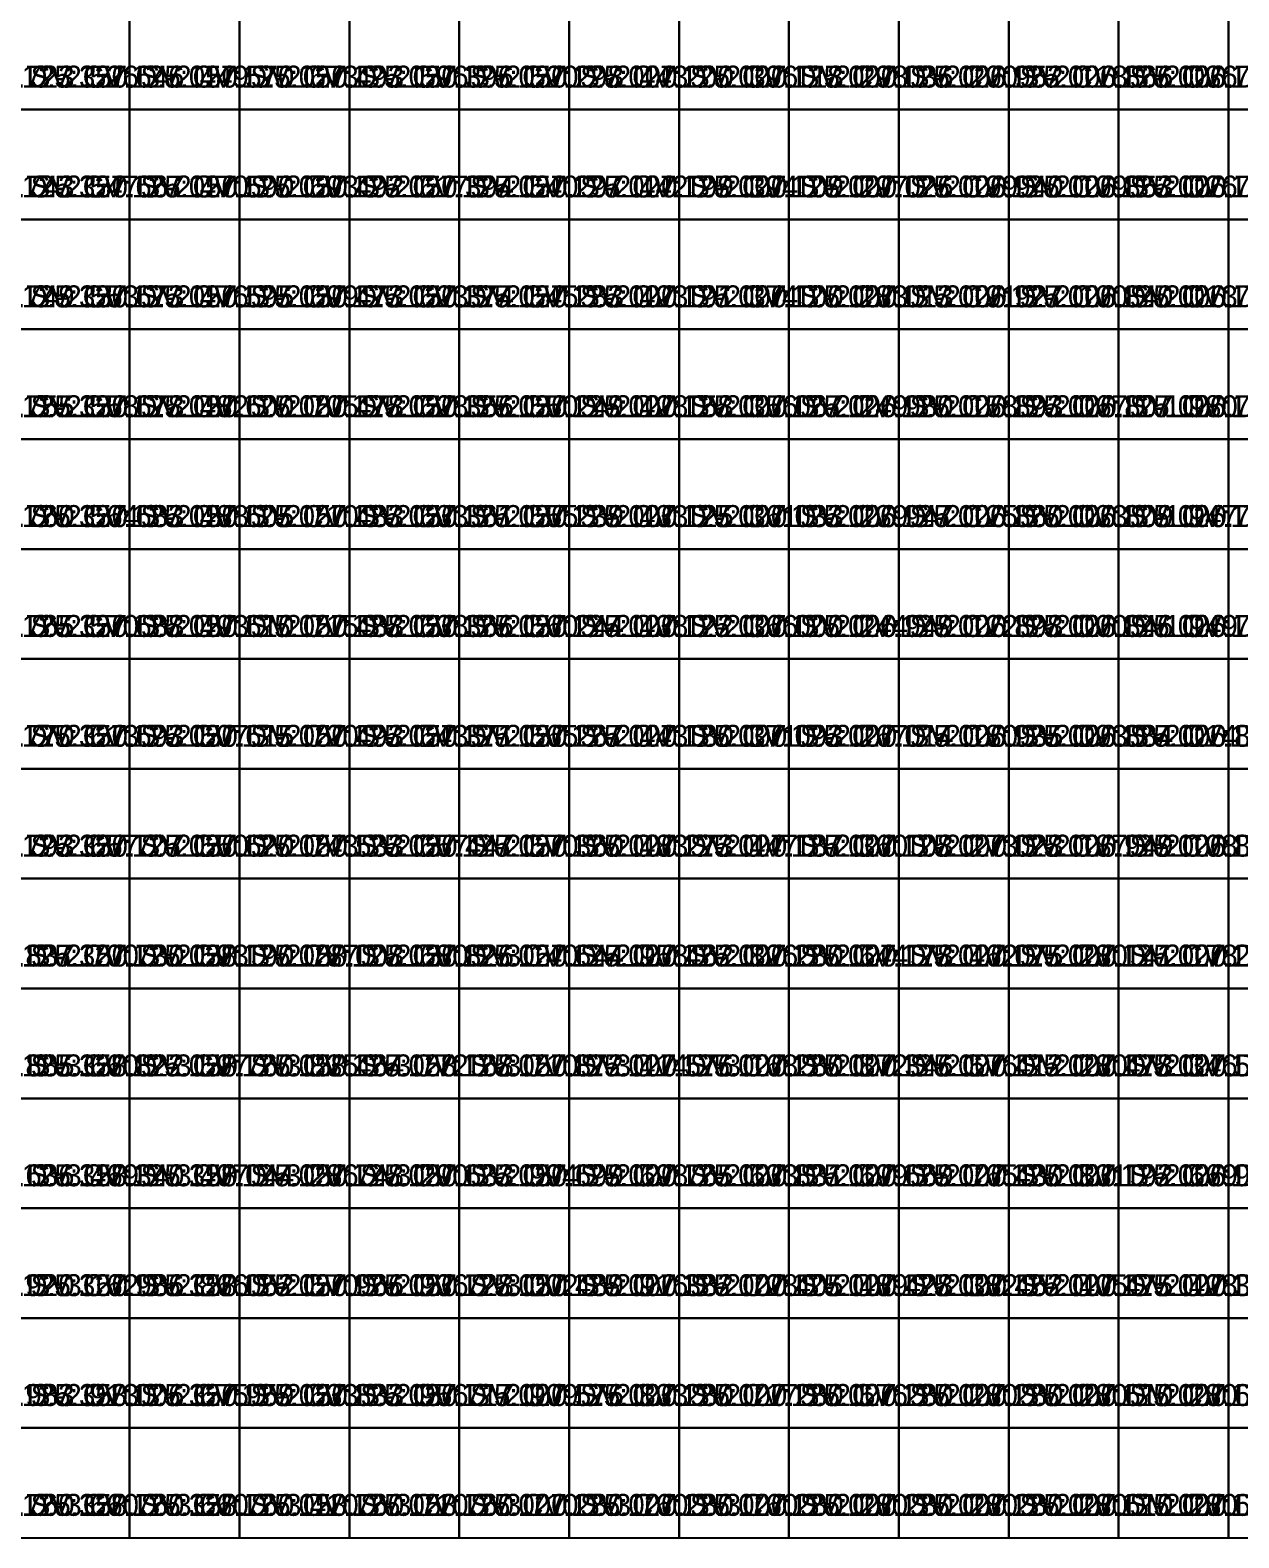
# Model space of a CAD drawing. Header units: metres. Extents: x 287857 to 287981, y 62957 to 63018.
# Drawn here: x 287936.02 to 287947.02, y 62956.83 to 62970.55 of the extents above; entities that cross this region are included whole.
import ezdxf

# ---------------------------------------------------------------- set-up
doc = ezdxf.new("R2010")
doc.units = ezdxf.units.M
doc.layers.add('CORR-CUT', color=7, linetype='Continuous', true_color=0x3b82f6)
doc.layers.add('CORR-DIFF-TXT', color=7, linetype='Continuous', true_color=0xffffff)

msp = doc.modelspace()

# ---------------------------------------------------------------- linework, layer by layer
at = {"layer": 'CORR-CUT'}
for points in [[(287935.925, 62969.831, 127.646), (287936.925, 62969.831, 127.646), (287936.925, 62970.831, 127.646), (287935.925, 62970.831, 127.646), (287935.925, 62969.831, 127.646)], [(287936.925, 62969.831, 127.57), (287937.925, 62969.831, 127.57), (287937.925, 62970.831, 127.57), (287936.925, 62970.831, 127.57), (287936.925, 62969.831, 127.57)], [(287937.925, 62969.831, 127.493), (287938.925, 62969.831, 127.493), (287938.925, 62970.831, 127.493), (287937.925, 62970.831, 127.493), (287937.925, 62969.831, 127.493)], [(287938.925, 62969.831, 127.396), (287939.925, 62969.831, 127.396), (287939.925, 62970.831, 127.396), (287938.925, 62970.831, 127.396), (287938.925, 62969.831, 127.396)], [(287939.925, 62969.831, 127.298), (287940.925, 62969.831, 127.298), (287940.925, 62970.831, 127.298), (287939.925, 62970.831, 127.298), (287939.925, 62969.831, 127.298)], [(287940.925, 62969.831, 127.2), (287941.925, 62969.831, 127.2), (287941.925, 62970.831, 127.2), (287940.925, 62970.831, 127.2), (287940.925, 62969.831, 127.2)], [(287941.925, 62969.831, 127.118), (287942.925, 62969.831, 127.118), (287942.925, 62970.831, 127.118), (287941.925, 62970.831, 127.118), (287941.925, 62969.831, 127.118)], [(287942.925, 62969.831, 127.036), (287943.925, 62969.831, 127.036), (287943.925, 62970.831, 127.036), (287942.925, 62970.831, 127.036), (287942.925, 62969.831, 127.036)], [(287943.925, 62969.831, 126.952), (287944.925, 62969.831, 126.952), (287944.925, 62970.831, 126.952), (287943.925, 62970.831, 126.952), (287943.925, 62969.831, 126.952)], [(287944.925, 62969.831, 126.866), (287945.925, 62969.831, 126.866), (287945.925, 62970.831, 126.866), (287944.925, 62970.831, 126.866), (287944.925, 62969.831, 126.866)], [(287945.925, 62969.831, 126.779), (287946.925, 62969.831, 126.779), (287946.925, 62970.831, 126.779), (287945.925, 62970.831, 126.779), (287945.925, 62969.831, 126.779)], [(287946.925, 62969.831, 126.692), (287947.925, 62969.831, 126.692), (287947.925, 62970.831, 126.692), (287946.925, 62970.831, 126.692), (287946.925, 62969.831, 126.692)], [(287935.925, 62968.831, 127.667), (287936.925, 62968.831, 127.667), (287936.925, 62969.831, 127.667), (287935.925, 62969.831, 127.667), (287935.925, 62968.831, 127.667)], [(287936.925, 62968.831, 127.59), (287937.925, 62968.831, 127.59), (287937.925, 62969.831, 127.59), (287936.925, 62969.831, 127.59), (287936.925, 62968.831, 127.59)], [(287937.925, 62968.831, 127.492), (287938.925, 62968.831, 127.492), (287938.925, 62969.831, 127.492), (287937.925, 62969.831, 127.492), (287937.925, 62968.831, 127.492)], [(287938.925, 62968.831, 127.394), (287939.925, 62968.831, 127.394), (287939.925, 62969.831, 127.394), (287938.925, 62969.831, 127.394), (287938.925, 62968.831, 127.394)], [(287939.925, 62968.831, 127.297), (287940.925, 62968.831, 127.297), (287940.925, 62969.831, 127.297), (287939.925, 62969.831, 127.297), (287939.925, 62968.831, 127.297)], [(287940.925, 62968.831, 127.199), (287941.925, 62968.831, 127.199), (287941.925, 62969.831, 127.199), (287940.925, 62969.831, 127.199), (287940.925, 62968.831, 127.199)], [(287941.925, 62968.831, 127.109), (287942.925, 62968.831, 127.109), (287942.925, 62969.831, 127.109), (287941.925, 62969.831, 127.109), (287941.925, 62968.831, 127.109)], [(287942.925, 62968.831, 127.026), (287943.925, 62968.831, 127.026), (287943.925, 62969.831, 127.026), (287942.925, 62969.831, 127.026), (287942.925, 62968.831, 127.026)], [(287943.925, 62968.831, 126.94), (287944.925, 62968.831, 126.94), (287944.925, 62969.831, 126.94), (287943.925, 62969.831, 126.94), (287943.925, 62968.831, 126.94)], [(287944.925, 62968.831, 126.853), (287945.925, 62968.831, 126.853), (287945.925, 62969.831, 126.853), (287944.925, 62969.831, 126.853), (287944.925, 62968.831, 126.853)], [(287945.925, 62968.831, 126.766), (287946.925, 62968.831, 126.766), (287946.925, 62969.831, 126.766), (287945.925, 62969.831, 126.766), (287945.925, 62968.831, 126.766)], [(287946.925, 62968.831, 126.68), (287947.925, 62968.831, 126.68), (287947.925, 62969.831, 126.68), (287946.925, 62969.831, 126.68), (287946.925, 62968.831, 126.68)], [(287935.925, 62967.831, 127.673), (287936.925, 62967.831, 127.673), (287936.925, 62968.831, 127.673), (287935.925, 62968.831, 127.673), (287935.925, 62967.831, 127.673)], [(287936.925, 62967.831, 127.595), (287937.925, 62967.831, 127.595), (287937.925, 62968.831, 127.595), (287936.925, 62968.831, 127.595), (287936.925, 62967.831, 127.595)], [(287937.925, 62967.831, 127.473), (287938.925, 62967.831, 127.473), (287938.925, 62968.831, 127.473), (287937.925, 62968.831, 127.473), (287937.925, 62967.831, 127.473)], [(287938.925, 62967.831, 127.374), (287939.925, 62967.831, 127.374), (287939.925, 62968.831, 127.374), (287938.925, 62968.831, 127.374), (287938.925, 62967.831, 127.374)], [(287939.925, 62967.831, 127.283), (287940.925, 62967.831, 127.283), (287940.925, 62968.831, 127.283), (287939.925, 62968.831, 127.283), (287939.925, 62967.831, 127.283)], [(287940.925, 62967.831, 127.191), (287941.925, 62967.831, 127.191), (287941.925, 62968.831, 127.191), (287940.925, 62968.831, 127.191), (287940.925, 62967.831, 127.191)], [(287941.925, 62967.831, 127.1), (287942.925, 62967.831, 127.1), (287942.925, 62968.831, 127.1), (287941.925, 62968.831, 127.1), (287941.925, 62967.831, 127.1)], [(287942.925, 62967.831, 127.013), (287943.925, 62967.831, 127.013), (287943.925, 62968.831, 127.013), (287942.925, 62968.831, 127.013), (287942.925, 62967.831, 127.013)], [(287943.925, 62967.831, 126.927), (287944.925, 62967.831, 126.927), (287944.925, 62968.831, 126.927), (287943.925, 62968.831, 126.927), (287943.925, 62967.831, 126.927)], [(287944.925, 62967.831, 126.84), (287945.925, 62967.831, 126.84), (287945.925, 62968.831, 126.84), (287944.925, 62968.831, 126.84), (287944.925, 62967.831, 126.84)], [(287945.925, 62967.831, 126.753), (287946.925, 62967.831, 126.753), (287946.925, 62968.831, 126.753), (287945.925, 62968.831, 126.753), (287945.925, 62967.831, 126.753)], [(287946.925, 62967.831, 126.667), (287947.925, 62967.831, 126.667), (287947.925, 62968.831, 126.667), (287946.925, 62968.831, 126.667), (287946.925, 62967.831, 126.667)], [(287935.925, 62966.831, 127.678), (287936.925, 62966.831, 127.678), (287936.925, 62967.831, 127.678), (287935.925, 62967.831, 127.678), (287935.925, 62966.831, 127.678)], [(287936.925, 62966.831, 127.6), (287937.925, 62966.831, 127.6), (287937.925, 62967.831, 127.6), (287936.925, 62967.831, 127.6), (287936.925, 62966.831, 127.6)], [(287937.925, 62966.831, 127.478), (287938.925, 62966.831, 127.478), (287938.925, 62967.831, 127.478), (287937.925, 62967.831, 127.478), (287937.925, 62966.831, 127.478)], [(287938.925, 62966.831, 127.356), (287939.925, 62966.831, 127.356), (287939.925, 62967.831, 127.356), (287938.925, 62967.831, 127.356), (287938.925, 62966.831, 127.356)], [(287939.925, 62966.831, 127.249), (287940.925, 62966.831, 127.249), (287940.925, 62967.831, 127.249), (287939.925, 62967.831, 127.249), (287939.925, 62966.831, 127.249)], [(287940.925, 62966.831, 127.158), (287941.925, 62966.831, 127.158), (287941.925, 62967.831, 127.158), (287940.925, 62967.831, 127.158), (287940.925, 62966.831, 127.158)], [(287941.925, 62966.831, 127.067), (287942.925, 62966.831, 127.067), (287942.925, 62967.831, 127.067), (287941.925, 62967.831, 127.067), (287941.925, 62966.831, 127.067)], [(287942.925, 62966.831, 126.98), (287943.925, 62966.831, 126.98), (287943.925, 62967.831, 126.98), (287942.925, 62967.831, 126.98), (287942.925, 62966.831, 126.98)], [(287943.925, 62966.831, 126.893), (287944.925, 62966.831, 126.893), (287944.925, 62967.831, 126.893), (287943.925, 62967.831, 126.893), (287943.925, 62966.831, 126.893)], [(287944.925, 62966.831, 126.807), (287945.925, 62966.831, 126.807), (287945.925, 62967.831, 126.807), (287944.925, 62967.831, 126.807), (287944.925, 62966.831, 126.807)], [(287945.925, 62966.831, 126.72), (287946.925, 62966.831, 126.72), (287946.925, 62967.831, 126.72), (287945.925, 62967.831, 126.72), (287945.925, 62966.831, 126.72)], [(287946.925, 62966.831, 126.669), (287947.925, 62966.831, 126.669), (287947.925, 62967.831, 126.669), (287946.925, 62967.831, 126.669), (287946.925, 62966.831, 126.669)], [(287935.925, 62965.831, 127.683), (287936.925, 62965.831, 127.683), (287936.925, 62966.831, 127.683), (287935.925, 62966.831, 127.683), (287935.925, 62965.831, 127.683)], [(287936.925, 62965.831, 127.605), (287937.925, 62965.831, 127.605), (287937.925, 62966.831, 127.605), (287936.925, 62966.831, 127.605), (287936.925, 62965.831, 127.605)], [(287937.925, 62965.831, 127.483), (287938.925, 62965.831, 127.483), (287938.925, 62966.831, 127.483), (287937.925, 62966.831, 127.483), (287937.925, 62965.831, 127.483)], [(287938.925, 62965.831, 127.361), (287939.925, 62965.831, 127.361), (287939.925, 62966.831, 127.361), (287938.925, 62966.831, 127.361), (287938.925, 62965.831, 127.361)], [(287939.925, 62965.831, 127.239), (287940.925, 62965.831, 127.239), (287940.925, 62966.831, 127.239), (287939.925, 62966.831, 127.239), (287939.925, 62965.831, 127.239)], [(287940.925, 62965.831, 127.125), (287941.925, 62965.831, 127.125), (287941.925, 62966.831, 127.125), (287940.925, 62966.831, 127.125), (287940.925, 62965.831, 127.125)], [(287941.925, 62965.831, 127.033), (287942.925, 62965.831, 127.033), (287942.925, 62966.831, 127.033), (287941.925, 62966.831, 127.033), (287941.925, 62965.831, 127.033)], [(287942.925, 62965.831, 126.947), (287943.925, 62965.831, 126.947), (287943.925, 62966.831, 126.947), (287942.925, 62966.831, 126.947), (287942.925, 62965.831, 126.947)], [(287943.925, 62965.831, 126.86), (287944.925, 62965.831, 126.86), (287944.925, 62966.831, 126.86), (287943.925, 62966.831, 126.86), (287943.925, 62965.831, 126.86)], [(287944.925, 62965.831, 126.809), (287945.925, 62965.831, 126.809), (287945.925, 62966.831, 126.809), (287944.925, 62966.831, 126.809), (287944.925, 62965.831, 126.809)], [(287945.925, 62965.831, 126.757), (287946.925, 62965.831, 126.757), (287946.925, 62966.831, 126.757), (287945.925, 62966.831, 126.757), (287945.925, 62965.831, 126.757)], [(287946.925, 62965.831, 126.706), (287947.925, 62965.831, 126.706), (287947.925, 62966.831, 126.706), (287946.925, 62966.831, 126.706), (287946.925, 62965.831, 126.706)], [(287935.925, 62964.831, 127.688), (287936.925, 62964.831, 127.688), (287936.925, 62965.831, 127.688), (287935.925, 62965.831, 127.688), (287935.925, 62964.831, 127.688)], [(287936.925, 62964.831, 127.61), (287937.925, 62964.831, 127.61), (287937.925, 62965.831, 127.61), (287936.925, 62965.831, 127.61), (287936.925, 62964.831, 127.61)], [(287937.925, 62964.831, 127.488), (287938.925, 62964.831, 127.488), (287938.925, 62965.831, 127.488), (287937.925, 62965.831, 127.488), (287937.925, 62964.831, 127.488)], [(287938.925, 62964.831, 127.366), (287939.925, 62964.831, 127.366), (287939.925, 62965.831, 127.366), (287938.925, 62965.831, 127.366), (287938.925, 62964.831, 127.366)], [(287939.925, 62964.831, 127.244), (287940.925, 62964.831, 127.244), (287940.925, 62965.831, 127.244), (287939.925, 62965.831, 127.244), (287939.925, 62964.831, 127.244)], [(287940.925, 62964.831, 127.122), (287941.925, 62964.831, 127.122), (287941.925, 62965.831, 127.122), (287940.925, 62965.831, 127.122), (287940.925, 62964.831, 127.122)], [(287941.925, 62964.831, 127), (287942.925, 62964.831, 127), (287942.925, 62965.831, 127), (287941.925, 62965.831, 127), (287941.925, 62964.831, 127)], [(287942.925, 62964.831, 126.949), (287943.925, 62964.831, 126.949), (287943.925, 62965.831, 126.949), (287942.925, 62965.831, 126.949), (287942.925, 62964.831, 126.949)], [(287943.925, 62964.831, 126.898), (287944.925, 62964.831, 126.898), (287944.925, 62965.831, 126.898), (287943.925, 62965.831, 126.898), (287943.925, 62964.831, 126.898)], [(287944.925, 62964.831, 126.846), (287945.925, 62964.831, 126.846), (287945.925, 62965.831, 126.846), (287944.925, 62965.831, 126.846), (287944.925, 62964.831, 126.846)], [(287945.925, 62964.831, 126.795), (287946.925, 62964.831, 126.795), (287946.925, 62965.831, 126.795), (287945.925, 62965.831, 126.795), (287945.925, 62964.831, 126.795)], [(287946.925, 62964.831, 126.732), (287947.925, 62964.831, 126.732), (287947.925, 62965.831, 126.732), (287946.925, 62965.831, 126.732), (287946.925, 62964.831, 126.732)], [(287935.925, 62963.831, 127.693), (287936.925, 62963.831, 127.693), (287936.925, 62964.831, 127.693), (287935.925, 62964.831, 127.693), (287935.925, 62963.831, 127.693)], [(287936.925, 62963.831, 127.615), (287937.925, 62963.831, 127.615), (287937.925, 62964.831, 127.615), (287936.925, 62964.831, 127.615), (287936.925, 62963.831, 127.615)], [(287937.925, 62963.831, 127.493), (287938.925, 62963.831, 127.493), (287938.925, 62964.831, 127.493), (287937.925, 62964.831, 127.493), (287937.925, 62963.831, 127.493)], [(287938.925, 62963.831, 127.371), (287939.925, 62963.831, 127.371), (287939.925, 62964.831, 127.371), (287938.925, 62964.831, 127.371), (287938.925, 62963.831, 127.371)], [(287939.925, 62963.831, 127.267), (287940.925, 62963.831, 127.267), (287940.925, 62964.831, 127.267), (287939.925, 62964.831, 127.267), (287939.925, 62963.831, 127.267)], [(287940.925, 62963.831, 127.18), (287941.925, 62963.831, 127.18), (287941.925, 62964.831, 127.18), (287940.925, 62964.831, 127.18), (287940.925, 62963.831, 127.18)], [(287941.925, 62963.831, 127.093), (287942.925, 62963.831, 127.093), (287942.925, 62964.831, 127.093), (287941.925, 62964.831, 127.093), (287941.925, 62963.831, 127.093)], [(287942.925, 62963.831, 127.014), (287943.925, 62963.831, 127.014), (287943.925, 62964.831, 127.014), (287942.925, 62964.831, 127.014), (287942.925, 62963.831, 127.014)], [(287943.925, 62963.831, 126.935), (287944.925, 62963.831, 126.935), (287944.925, 62964.831, 126.935), (287943.925, 62964.831, 126.935), (287943.925, 62963.831, 126.935)], [(287944.925, 62963.831, 126.884), (287945.925, 62963.831, 126.884), (287945.925, 62964.831, 126.884), (287944.925, 62964.831, 126.884), (287944.925, 62963.831, 126.884)], [(287945.925, 62963.831, 126.833), (287946.925, 62963.831, 126.833), (287946.925, 62964.831, 126.833), (287945.925, 62964.831, 126.833), (287945.925, 62963.831, 126.833)], [(287946.925, 62963.831, 126.746), (287947.925, 62963.831, 126.746), (287947.925, 62964.831, 126.746), (287946.925, 62964.831, 126.746), (287946.925, 62963.831, 126.746)], [(287935.925, 62962.831, 127.707), (287936.925, 62962.831, 127.707), (287936.925, 62963.831, 127.707), (287935.925, 62963.831, 127.707), (287935.925, 62962.831, 127.707)], [(287936.925, 62962.831, 127.62), (287937.925, 62962.831, 127.62), (287937.925, 62963.831, 127.62), (287936.925, 62963.831, 127.62), (287936.925, 62962.831, 127.62)], [(287937.925, 62962.831, 127.533), (287938.925, 62962.831, 127.533), (287938.925, 62963.831, 127.533), (287937.925, 62963.831, 127.533), (287937.925, 62962.831, 127.533)], [(287938.925, 62962.831, 127.447), (287939.925, 62962.831, 127.447), (287939.925, 62963.831, 127.447), (287938.925, 62963.831, 127.447), (287938.925, 62962.831, 127.447)], [(287939.925, 62962.831, 127.36), (287940.925, 62962.831, 127.36), (287940.925, 62963.831, 127.36), (287939.925, 62963.831, 127.36), (287939.925, 62962.831, 127.36)], [(287940.925, 62962.831, 127.273), (287941.925, 62962.831, 127.273), (287941.925, 62963.831, 127.273), (287940.925, 62963.831, 127.273), (287940.925, 62962.831, 127.273)], [(287941.925, 62962.831, 127.187), (287942.925, 62962.831, 127.187), (287942.925, 62963.831, 127.187), (287941.925, 62963.831, 127.187), (287941.925, 62962.831, 127.187)], [(287942.925, 62962.831, 127.108), (287943.925, 62962.831, 127.108), (287943.925, 62963.831, 127.108), (287942.925, 62963.831, 127.108), (287942.925, 62962.831, 127.108)], [(287943.925, 62962.831, 127.028), (287944.925, 62962.831, 127.028), (287944.925, 62963.831, 127.028), (287943.925, 62963.831, 127.028), (287943.925, 62962.831, 127.028)], [(287944.925, 62962.831, 126.949), (287945.925, 62962.831, 126.949), (287945.925, 62963.831, 126.949), (287944.925, 62963.831, 126.949), (287944.925, 62962.831, 126.949)], [(287945.925, 62962.831, 126.87), (287946.925, 62962.831, 126.87), (287946.925, 62963.831, 126.87), (287945.925, 62963.831, 126.87), (287945.925, 62962.831, 126.87)], [(287946.925, 62962.831, 126.969), (287947.925, 62962.831, 126.969), (287947.925, 62963.831, 126.969), (287946.925, 62963.831, 126.969), (287946.925, 62962.831, 126.969)], [(287935.925, 62961.831, 127.73), (287936.925, 62961.831, 127.73), (287936.925, 62962.831, 127.73), (287935.925, 62962.831, 127.73), (287935.925, 62961.831, 127.73)], [(287936.925, 62961.831, 128.19), (287937.925, 62961.831, 128.19), (287937.925, 62962.831, 128.19), (287936.925, 62962.831, 128.19), (287936.925, 62961.831, 128.19)], [(287937.925, 62961.831, 128.008), (287938.925, 62961.831, 128.008), (287938.925, 62962.831, 128.008), (287937.925, 62962.831, 128.008), (287937.925, 62961.831, 128.008)], [(287938.925, 62961.831, 127.826), (287939.925, 62961.831, 127.826), (287939.925, 62962.831, 127.826), (287938.925, 62962.831, 127.826), (287938.925, 62961.831, 127.826)], [(287939.925, 62961.831, 127.644), (287940.925, 62961.831, 127.644), (287940.925, 62962.831, 127.644), (287939.925, 62962.831, 127.644), (287939.925, 62961.831, 127.644)], [(287940.925, 62961.831, 127.462), (287941.925, 62961.831, 127.462), (287941.925, 62962.831, 127.462), (287940.925, 62962.831, 127.462), (287940.925, 62961.831, 127.462)], [(287941.925, 62961.831, 127.28), (287942.925, 62961.831, 127.28), (287942.925, 62962.831, 127.28), (287941.925, 62962.831, 127.28), (287941.925, 62961.831, 127.28)], [(287942.925, 62961.831, 127.178), (287943.925, 62961.831, 127.178), (287943.925, 62962.831, 127.178), (287942.925, 62962.831, 127.178), (287942.925, 62961.831, 127.178)], [(287943.925, 62961.831, 127.075), (287944.925, 62961.831, 127.075), (287944.925, 62962.831, 127.075), (287943.925, 62962.831, 127.075), (287943.925, 62961.831, 127.075)], [(287944.925, 62961.831, 127.141), (287945.925, 62961.831, 127.141), (287945.925, 62962.831, 127.141), (287944.925, 62962.831, 127.141), (287944.925, 62961.831, 127.141)], [(287945.925, 62961.831, 127.207), (287946.925, 62961.831, 127.207), (287946.925, 62962.831, 127.207), (287945.925, 62962.831, 127.207), (287945.925, 62961.831, 127.207)], [(287946.925, 62961.831, 127.61), (287947.925, 62961.831, 127.61), (287947.925, 62962.831, 127.61), (287946.925, 62962.831, 127.61), (287946.925, 62961.831, 127.61)], [(287935.925, 62960.831, 128.822), (287936.925, 62960.831, 128.822), (287936.925, 62961.831, 128.822), (287935.925, 62961.831, 128.822), (287935.925, 62960.831, 128.822)], [(287936.925, 62960.831, 128.76), (287937.925, 62960.831, 128.76), (287937.925, 62961.831, 128.76), (287936.925, 62961.831, 128.76), (287936.925, 62960.831, 128.76)], [(287937.925, 62960.831, 128.464), (287938.925, 62960.831, 128.464), (287938.925, 62961.831, 128.464), (287937.925, 62961.831, 128.464), (287937.925, 62960.831, 128.464)], [(287938.925, 62960.831, 128.168), (287939.925, 62960.831, 128.168), (287939.925, 62961.831, 128.168), (287938.925, 62961.831, 128.168), (287938.925, 62960.831, 128.168)], [(287939.925, 62960.831, 127.872), (287940.925, 62960.831, 127.872), (287940.925, 62961.831, 127.872), (287939.925, 62961.831, 127.872), (287939.925, 62960.831, 127.872)], [(287940.925, 62960.831, 127.576), (287941.925, 62960.831, 127.576), (287941.925, 62961.831, 127.576), (287940.925, 62961.831, 127.576), (287940.925, 62960.831, 127.576)], [(287941.925, 62960.831, 127.28), (287942.925, 62960.831, 127.28), (287942.925, 62961.831, 127.28), (287941.925, 62961.831, 127.28), (287941.925, 62960.831, 127.28)], [(287942.925, 62960.831, 127.346), (287943.925, 62960.831, 127.346), (287943.925, 62961.831, 127.346), (287942.925, 62961.831, 127.346), (287942.925, 62960.831, 127.346)], [(287943.925, 62960.831, 127.412), (287944.925, 62960.831, 127.412), (287944.925, 62961.831, 127.412), (287943.925, 62961.831, 127.412), (287943.925, 62960.831, 127.412)], [(287944.925, 62960.831, 127.478), (287945.925, 62960.831, 127.478), (287945.925, 62961.831, 127.478), (287944.925, 62961.831, 127.478), (287944.925, 62960.831, 127.478)], [(287945.925, 62960.831, 127.544), (287946.925, 62960.831, 127.544), (287946.925, 62961.831, 127.544), (287945.925, 62961.831, 127.544), (287945.925, 62960.831, 127.544)], [(287946.925, 62960.831, 127.61), (287947.925, 62960.831, 127.61), (287947.925, 62961.831, 127.61), (287946.925, 62961.831, 127.61), (287946.925, 62960.831, 127.61)], [(287935.925, 62959.831, 128.34), (287936.925, 62959.831, 128.34), (287936.925, 62960.831, 128.34), (287935.925, 62960.831, 128.34), (287935.925, 62959.831, 128.34)], [(287936.925, 62959.831, 128.044), (287937.925, 62959.831, 128.044), (287937.925, 62960.831, 128.044), (287936.925, 62960.831, 128.044), (287936.925, 62959.831, 128.044)], [(287937.925, 62959.831, 127.748), (287938.925, 62959.831, 127.748), (287938.925, 62960.831, 127.748), (287937.925, 62960.831, 127.748), (287937.925, 62959.831, 127.748)], [(287938.925, 62959.831, 127.633), (287939.925, 62959.831, 127.633), (287939.925, 62960.831, 127.633), (287938.925, 62960.831, 127.633), (287938.925, 62959.831, 127.633)], [(287939.925, 62959.831, 127.699), (287940.925, 62959.831, 127.699), (287940.925, 62960.831, 127.699), (287939.925, 62960.831, 127.699), (287939.925, 62959.831, 127.699)], [(287940.925, 62959.831, 127.765), (287941.925, 62959.831, 127.765), (287941.925, 62960.831, 127.765), (287940.925, 62960.831, 127.765), (287940.925, 62959.831, 127.765)], [(287941.925, 62959.831, 127.831), (287942.925, 62959.831, 127.831), (287942.925, 62960.831, 127.831), (287941.925, 62960.831, 127.831), (287941.925, 62959.831, 127.831)], [(287942.925, 62959.831, 127.669), (287943.925, 62959.831, 127.669), (287943.925, 62960.831, 127.669), (287942.925, 62960.831, 127.669), (287942.925, 62959.831, 127.669)], [(287943.925, 62959.831, 127.43), (287944.925, 62959.831, 127.43), (287944.925, 62960.831, 127.43), (287943.925, 62960.831, 127.43), (287943.925, 62959.831, 127.43)], [(287944.925, 62959.831, 127.192), (287945.925, 62959.831, 127.192), (287945.925, 62960.831, 127.192), (287944.925, 62960.831, 127.192), (287944.925, 62959.831, 127.192)], [(287945.925, 62959.831, 126.954), (287946.925, 62959.831, 126.954), (287946.925, 62960.831, 126.954), (287945.925, 62960.831, 126.954), (287945.925, 62959.831, 126.954)], [(287946.925, 62959.831, 126.781), (287947.925, 62959.831, 126.781), (287947.925, 62960.831, 126.781), (287946.925, 62960.831, 126.781), (287946.925, 62959.831, 126.781)], [(287935.925, 62958.831, 127.986), (287936.925, 62958.831, 127.986), (287936.925, 62959.831, 127.986), (287935.925, 62959.831, 127.986), (287935.925, 62958.831, 127.986)], [(287936.925, 62958.831, 128.052), (287937.925, 62958.831, 128.052), (287937.925, 62959.831, 128.052), (287936.925, 62959.831, 128.052), (287936.925, 62958.831, 128.052)], [(287937.925, 62958.831, 127.966), (287938.925, 62958.831, 127.966), (287938.925, 62959.831, 127.966), (287937.925, 62959.831, 127.966), (287937.925, 62958.831, 127.966)], [(287938.925, 62958.831, 127.728), (287939.925, 62958.831, 127.728), (287939.925, 62959.831, 127.728), (287938.925, 62959.831, 127.728), (287938.925, 62958.831, 127.728)], [(287939.925, 62958.831, 127.489), (287940.925, 62958.831, 127.489), (287940.925, 62959.831, 127.489), (287939.925, 62959.831, 127.489), (287939.925, 62958.831, 127.489)], [(287940.925, 62958.831, 127.382), (287941.925, 62958.831, 127.382), (287941.925, 62959.831, 127.382), (287940.925, 62959.831, 127.382), (287940.925, 62958.831, 127.382)], [(287941.925, 62958.831, 127.405), (287942.925, 62958.831, 127.405), (287942.925, 62959.831, 127.405), (287941.925, 62959.831, 127.405), (287941.925, 62958.831, 127.405)], [(287942.925, 62958.831, 127.428), (287943.925, 62958.831, 127.428), (287943.925, 62959.831, 127.428), (287942.925, 62959.831, 127.428), (287942.925, 62958.831, 127.428)], [(287943.925, 62958.831, 127.452), (287944.925, 62958.831, 127.452), (287944.925, 62959.831, 127.452), (287943.925, 62959.831, 127.452), (287943.925, 62958.831, 127.452)], [(287944.925, 62958.831, 127.475), (287945.925, 62958.831, 127.475), (287945.925, 62959.831, 127.475), (287944.925, 62959.831, 127.475), (287944.925, 62958.831, 127.475)], [(287945.925, 62958.831, 127.358), (287946.925, 62958.831, 127.358), (287946.925, 62959.831, 127.358), (287945.925, 62959.831, 127.358), (287945.925, 62958.831, 127.358)], [(287946.925, 62958.831, 127.24), (287947.925, 62958.831, 127.24), (287947.925, 62959.831, 127.24), (287946.925, 62959.831, 127.24), (287946.925, 62958.831, 127.24)], [(287935.925, 62957.831, 128.006), (287936.925, 62957.831, 128.006), (287936.925, 62958.831, 128.006), (287935.925, 62958.831, 128.006), (287935.925, 62957.831, 128.006)], [(287936.925, 62957.831, 127.959), (287937.925, 62957.831, 127.959), (287937.925, 62958.831, 127.959), (287936.925, 62958.831, 127.959), (287936.925, 62957.831, 127.959)], [(287937.925, 62957.831, 127.833), (287938.925, 62957.831, 127.833), (287938.925, 62958.831, 127.833), (287937.925, 62958.831, 127.833), (287937.925, 62957.831, 127.833)], [(287938.925, 62957.831, 127.717), (287939.925, 62957.831, 127.717), (287939.925, 62958.831, 127.717), (287938.925, 62958.831, 127.717), (287938.925, 62957.831, 127.717)], [(287939.925, 62957.831, 127.576), (287940.925, 62957.831, 127.576), (287940.925, 62958.831, 127.576), (287939.925, 62958.831, 127.576), (287939.925, 62957.831, 127.576)], [(287940.925, 62957.831, 127.28), (287941.925, 62957.831, 127.28), (287941.925, 62958.831, 127.28), (287940.925, 62958.831, 127.28), (287940.925, 62957.831, 127.28)], [(287941.925, 62957.831, 127.28), (287942.925, 62957.831, 127.28), (287942.925, 62958.831, 127.28), (287941.925, 62958.831, 127.28), (287941.925, 62957.831, 127.28)], [(287942.925, 62957.831, 127.28), (287943.925, 62957.831, 127.28), (287943.925, 62958.831, 127.28), (287942.925, 62958.831, 127.28), (287942.925, 62957.831, 127.28)], [(287943.925, 62957.831, 127.28), (287944.925, 62957.831, 127.28), (287944.925, 62958.831, 127.28), (287943.925, 62958.831, 127.28), (287943.925, 62957.831, 127.28)], [(287944.925, 62957.831, 127.61), (287945.925, 62957.831, 127.61), (287945.925, 62958.831, 127.61), (287944.925, 62958.831, 127.61), (287944.925, 62957.831, 127.61)], [(287945.925, 62957.831, 127.61), (287946.925, 62957.831, 127.61), (287946.925, 62958.831, 127.61), (287945.925, 62958.831, 127.61), (287945.925, 62957.831, 127.61)], [(287946.925, 62957.831, 127.61), (287947.925, 62957.831, 127.61), (287947.925, 62958.831, 127.61), (287946.925, 62958.831, 127.61), (287946.925, 62957.831, 127.61)], [(287935.925, 62956.831, 128.76), (287936.925, 62956.831, 128.76), (287936.925, 62957.831, 128.76), (287935.925, 62957.831, 128.76), (287935.925, 62956.831, 128.76)], [(287936.925, 62956.831, 128.76), (287937.925, 62956.831, 128.76), (287937.925, 62957.831, 128.76), (287936.925, 62957.831, 128.76), (287936.925, 62956.831, 128.76)], [(287937.925, 62956.831, 128.76), (287938.925, 62956.831, 128.76), (287938.925, 62957.831, 128.76), (287937.925, 62957.831, 128.76), (287937.925, 62956.831, 128.76)], [(287938.925, 62956.831, 128.76), (287939.925, 62956.831, 128.76), (287939.925, 62957.831, 128.76), (287938.925, 62957.831, 128.76), (287938.925, 62956.831, 128.76)], [(287939.925, 62956.831, 127.28), (287940.925, 62956.831, 127.28), (287940.925, 62957.831, 127.28), (287939.925, 62957.831, 127.28), (287939.925, 62956.831, 127.28)], [(287940.925, 62956.831, 127.28), (287941.925, 62956.831, 127.28), (287941.925, 62957.831, 127.28), (287940.925, 62957.831, 127.28), (287940.925, 62956.831, 127.28)], [(287941.925, 62956.831, 127.28), (287942.925, 62956.831, 127.28), (287942.925, 62957.831, 127.28), (287941.925, 62957.831, 127.28), (287941.925, 62956.831, 127.28)], [(287942.925, 62956.831, 127.28), (287943.925, 62956.831, 127.28), (287943.925, 62957.831, 127.28), (287942.925, 62957.831, 127.28), (287942.925, 62956.831, 127.28)], [(287943.925, 62956.831, 127.28), (287944.925, 62956.831, 127.28), (287944.925, 62957.831, 127.28), (287943.925, 62957.831, 127.28), (287943.925, 62956.831, 127.28)], [(287944.925, 62956.831, 127.61), (287945.925, 62956.831, 127.61), (287945.925, 62957.831, 127.61), (287944.925, 62957.831, 127.61), (287944.925, 62956.831, 127.61)], [(287945.925, 62956.831, 127.61), (287946.925, 62956.831, 127.61), (287946.925, 62957.831, 127.61), (287945.925, 62957.831, 127.61), (287945.925, 62956.831, 127.61)], [(287946.925, 62956.831, 127.61), (287947.925, 62956.831, 127.61), (287947.925, 62957.831, 127.61), (287946.925, 62957.831, 127.61), (287946.925, 62956.831, 127.61)]]:
    msp.add_polyline3d(points, dxfattribs=at)

# ---------------------------------------------------------------- texts
at = {"layer": 'CORR-DIFF-TXT'}
for s, p in [('SV:127.876 CV:125.350 D:-2.526', (287933.025, 62970.031, 127.876)), ('SV:127.799 CV:125.350 D:-2.449', (287934.025, 62970.031, 127.799)), ('SV:127.723 CV:125.050 D:-2.673', (287935.025, 62970.031, 127.723)), ('SV:127.646 CV:125.050 D:-2.596', (287936.025, 62970.031, 127.646)), ('SV:127.570 CV:125.050 D:-2.520', (287937.025, 62970.031, 127.57)), ('SV:127.493 CV:125.050 D:-2.443', (287938.025, 62970.031, 127.493)), ('SV:127.396 CV:125.000 D:-2.396', (287939.025, 62970.031, 127.396)), ('SV:127.298 CV:125.000 D:-2.298', (287940.025, 62970.031, 127.298)), ('SV:127.200 CV:125.000 D:-2.200', (287941.025, 62970.031, 127.2)), ('SV:127.118 CV:125.000 D:-2.118', (287942.025, 62970.031, 127.118)), ('SV:127.036 CV:125.000 D:-2.036', (287943.025, 62970.031, 127.036)), ('SV:126.952 CV:125.000 D:-1.952', (287944.025, 62970.031, 126.952)), ('SV:126.866 CV:124.550 D:-2.316', (287945.025, 62970.031, 126.866)), ('SV:126.779 CV:124.550 D:-2.229', (287946.025, 62970.031, 126.779)), ('SV:127.897 CV:125.350 D:-2.547', (287933.025, 62969.031, 127.897)), ('SV:127.820 CV:125.350 D:-2.470', (287934.025, 62969.031, 127.82)), ('SV:127.743 CV:125.050 D:-2.693', (287935.025, 62969.031, 127.743)), ('SV:127.667 CV:125.050 D:-2.617', (287936.025, 62969.031, 127.667)), ('SV:127.590 CV:125.050 D:-2.540', (287937.025, 62969.031, 127.59)), ('SV:127.492 CV:125.050 D:-2.442', (287938.025, 62969.031, 127.492)), ('SV:127.394 CV:125.000 D:-2.394', (287939.025, 62969.031, 127.394)), ('SV:127.297 CV:125.000 D:-2.297', (287940.025, 62969.031, 127.297)), ('SV:127.199 CV:125.000 D:-2.199', (287941.025, 62969.031, 127.199)), ('SV:127.109 CV:125.000 D:-2.109', (287942.025, 62969.031, 127.109)), ('SV:127.026 CV:125.000 D:-2.026', (287943.025, 62969.031, 127.026)), ('SV:126.940 CV:125.000 D:-1.940', (287944.025, 62969.031, 126.94)), ('SV:126.853 CV:124.550 D:-2.303', (287945.025, 62969.031, 126.853)), ('SV:126.766 CV:124.550 D:-2.216', (287946.025, 62969.031, 126.766)), ('SV:127.903 CV:125.350 D:-2.553', (287933.025, 62968.031, 127.903)), ('SV:127.826 CV:125.350 D:-2.476', (287934.025, 62968.031, 127.826)), ('SV:127.749 CV:125.050 D:-2.699', (287935.025, 62968.031, 127.749)), ('SV:127.673 CV:125.050 D:-2.623', (287936.025, 62968.031, 127.673)), ('SV:127.595 CV:125.050 D:-2.545', (287937.025, 62968.031, 127.595)), ('SV:127.473 CV:125.050 D:-2.423', (287938.025, 62968.031, 127.473)), ('SV:127.374 CV:125.000 D:-2.374', (287939.025, 62968.031, 127.374)), ('SV:127.283 CV:125.000 D:-2.283', (287940.025, 62968.031, 127.283)), ('SV:127.191 CV:125.000 D:-2.191', (287941.025, 62968.031, 127.191)), ('SV:127.100 CV:125.000 D:-2.100', (287942.025, 62968.031, 127.1)), ('SV:127.013 CV:125.000 D:-2.013', (287943.025, 62968.031, 127.013)), ('SV:126.927 CV:125.000 D:-1.927', (287944.025, 62968.031, 126.927)), ('SV:126.840 CV:124.550 D:-2.290', (287945.025, 62968.031, 126.84)), ('SV:126.753 CV:124.550 D:-2.203', (287946.025, 62968.031, 126.753)), ('SV:127.908 CV:125.350 D:-2.558', (287933.025, 62967.031, 127.908)), ('SV:127.832 CV:125.350 D:-2.482', (287934.025, 62967.031, 127.832)), ('SV:127.755 CV:125.050 D:-2.705', (287935.025, 62967.031, 127.755)), ('SV:127.678 CV:125.050 D:-2.628', (287936.025, 62967.031, 127.678)), ('SV:127.600 CV:125.050 D:-2.550', (287937.025, 62967.031, 127.6)), ('SV:127.478 CV:125.050 D:-2.428', (287938.025, 62967.031, 127.478)), ('SV:127.356 CV:125.000 D:-2.356', (287939.025, 62967.031, 127.356)), ('SV:127.249 CV:125.000 D:-2.249', (287940.025, 62967.031, 127.249)), ('SV:127.158 CV:125.000 D:-2.158', (287941.025, 62967.031, 127.158)), ('SV:127.067 CV:125.000 D:-2.067', (287942.025, 62967.031, 127.067)), ('SV:126.980 CV:125.000 D:-1.980', (287943.025, 62967.031, 126.98)), ('SV:126.893 CV:125.000 D:-1.893', (287944.025, 62967.031, 126.893)), ('SV:126.807 CV:124.550 D:-2.257', (287945.025, 62967.031, 126.807)), ('SV:126.720 CV:124.550 D:-2.170', (287946.025, 62967.031, 126.72)), ('SV:127.914 CV:125.350 D:-2.564', (287933.025, 62966.031, 127.914)), ('SV:127.838 CV:125.350 D:-2.488', (287934.025, 62966.031, 127.838)), ('SV:127.760 CV:125.050 D:-2.710', (287935.025, 62966.031, 127.76)), ('SV:127.683 CV:125.050 D:-2.633', (287936.025, 62966.031, 127.683)), ('SV:127.605 CV:125.050 D:-2.555', (287937.025, 62966.031, 127.605)), ('SV:127.483 CV:125.050 D:-2.433', (287938.025, 62966.031, 127.483)), ('SV:127.361 CV:125.000 D:-2.361', (287939.025, 62966.031, 127.361)), ('SV:127.239 CV:125.000 D:-2.239', (287940.025, 62966.031, 127.239)), ('SV:127.125 CV:125.000 D:-2.125', (287941.025, 62966.031, 127.125)), ('SV:127.033 CV:125.000 D:-2.033', (287942.025, 62966.031, 127.033)), ('SV:126.947 CV:125.000 D:-1.947', (287943.025, 62966.031, 126.947)), ('SV:126.860 CV:125.000 D:-1.860', (287944.025, 62966.031, 126.86)), ('SV:126.809 CV:124.550 D:-2.259', (287945.025, 62966.031, 126.809)), ('SV:126.757 CV:124.550 D:-2.207', (287946.025, 62966.031, 126.757)), ('SV:127.920 CV:125.350 D:-2.570', (287933.025, 62965.031, 127.92)), ('SV:127.843 CV:125.350 D:-2.493', (287934.025, 62965.031, 127.843)), ('SV:127.765 CV:125.050 D:-2.715', (287935.025, 62965.031, 127.765)), ('SV:127.688 CV:125.050 D:-2.638', (287936.025, 62965.031, 127.688)), ('SV:127.610 CV:125.050 D:-2.560', (287937.025, 62965.031, 127.61)), ('SV:127.488 CV:125.050 D:-2.438', (287938.025, 62965.031, 127.488)), ('SV:127.366 CV:125.000 D:-2.366', (287939.025, 62965.031, 127.366)), ('SV:127.244 CV:125.000 D:-2.244', (287940.025, 62965.031, 127.244)), ('SV:127.122 CV:125.000 D:-2.122', (287941.025, 62965.031, 127.122)), ('SV:127.000 CV:125.000 D:-2.000', (287942.025, 62965.031, 127)), ('SV:126.949 CV:125.000 D:-1.949', (287943.025, 62965.031, 126.949)), ('SV:126.898 CV:125.000 D:-1.898', (287944.025, 62965.031, 126.898)), ('SV:126.846 CV:124.550 D:-2.296', (287945.025, 62965.031, 126.846)), ('SV:126.795 CV:124.550 D:-2.245', (287946.025, 62965.031, 126.795)), ('SV:127.963 CV:125.350 D:-2.613', (287933.025, 62964.031, 127.963)), ('SV:127.857 CV:125.350 D:-2.507', (287934.025, 62964.031, 127.857)), ('SV:127.770 CV:125.050 D:-2.720', (287935.025, 62964.031, 127.77)), ('SV:127.693 CV:125.050 D:-2.643', (287936.025, 62964.031, 127.693)), ('SV:127.615 CV:125.050 D:-2.565', (287937.025, 62964.031, 127.615)), ('SV:127.493 CV:125.050 D:-2.443', (287938.025, 62964.031, 127.493)), ('SV:127.371 CV:125.000 D:-2.371', (287939.025, 62964.031, 127.371)), ('SV:127.267 CV:125.000 D:-2.267', (287940.025, 62964.031, 127.267)), ('SV:127.180 CV:125.000 D:-2.180', (287941.025, 62964.031, 127.18)), ('SV:127.093 CV:125.000 D:-2.093', (287942.025, 62964.031, 127.093)), ('SV:127.014 CV:125.000 D:-2.014', (287943.025, 62964.031, 127.014)), ('SV:126.935 CV:125.000 D:-1.935', (287944.025, 62964.031, 126.935)), ('SV:126.884 CV:124.550 D:-2.334', (287945.025, 62964.031, 126.884)), ('SV:126.833 CV:124.550 D:-2.283', (287946.025, 62964.031, 126.833)), ('SV:128.007 CV:125.350 D:-2.657', (287933.025, 62963.031, 128.007)), ('SV:127.900 CV:125.350 D:-2.550', (287934.025, 62963.031, 127.9)), ('SV:127.793 CV:125.050 D:-2.743', (287935.025, 62963.031, 127.793)), ('SV:127.707 CV:125.050 D:-2.657', (287936.025, 62963.031, 127.707)), ('SV:127.620 CV:125.050 D:-2.570', (287937.025, 62963.031, 127.62)), ('SV:127.533 CV:125.050 D:-2.483', (287938.025, 62963.031, 127.533)), ('SV:127.447 CV:125.000 D:-2.447', (287939.025, 62963.031, 127.447)), ('SV:127.360 CV:125.000 D:-2.360', (287940.025, 62963.031, 127.36)), ('SV:127.273 CV:125.000 D:-2.273', (287941.025, 62963.031, 127.273)), ('SV:127.187 CV:125.000 D:-2.187', (287942.025, 62963.031, 127.187)), ('SV:127.108 CV:125.000 D:-2.108', (287943.025, 62963.031, 127.108)), ('SV:127.028 CV:125.000 D:-2.028', (287944.025, 62963.031, 127.028)), ('SV:126.949 CV:124.550 D:-2.399', (287945.025, 62963.031, 126.949)), ('SV:126.870 CV:124.550 D:-2.320', (287946.025, 62963.031, 126.87)), ('SV:128.050 CV:125.350 D:-2.700', (287933.025, 62962.031, 128.05)), ('SV:127.943 CV:125.350 D:-2.593', (287934.025, 62962.031, 127.943)), ('SV:127.837 CV:125.050 D:-2.787', (287935.025, 62962.031, 127.837)), ('SV:127.730 CV:125.050 D:-2.680', (287936.025, 62962.031, 127.73)), ('SV:128.190 CV:125.050 D:-3.140', (287937.025, 62962.031, 128.19)), ('SV:128.008 CV:125.050 D:-2.958', (287938.025, 62962.031, 128.008)), ('SV:127.826 CV:125.000 D:-2.826', (287939.025, 62962.031, 127.826)), ('SV:127.644 CV:125.000 D:-2.644', (287940.025, 62962.031, 127.644)), ('SV:127.462 CV:125.000 D:-2.462', (287941.025, 62962.031, 127.462)), ('SV:127.280 CV:125.000 D:-2.280', (287942.025, 62962.031, 127.28)), ('SV:127.178 CV:125.000 D:-2.178', (287943.025, 62962.031, 127.178)), ('SV:127.075 CV:125.000 D:-2.075', (287944.025, 62962.031, 127.075)), ('SV:127.141 CV:124.550 D:-2.591', (287945.025, 62962.031, 127.141)), ('SV:127.207 CV:124.550 D:-2.657', (287946.025, 62962.031, 127.207)), ('SV:129.010 CV:125.350 D:-3.660', (287933.025, 62961.031, 129.01)), ('SV:128.947 CV:125.350 D:-3.597', (287934.025, 62961.031, 128.947)), ('SV:128.885 CV:125.050 D:-3.835', (287935.025, 62961.031, 128.885)), ('SV:128.822 CV:125.050 D:-3.772', (287936.025, 62961.031, 128.822)), ('SV:128.760 CV:125.050 D:-3.710', (287937.025, 62961.031, 128.76)), ('SV:128.464 CV:125.050 D:-3.414', (287938.025, 62961.031, 128.464)), ('SV:128.168 CV:125.000 D:-3.168', (287939.025, 62961.031, 128.168)), ('SV:127.872 CV:125.000 D:-2.872', (287940.025, 62961.031, 127.872)), ('SV:127.576 CV:125.000 D:-2.576', (287941.025, 62961.031, 127.576)), ('SV:127.280 CV:125.000 D:-2.280', (287942.025, 62961.031, 127.28)), ('SV:127.346 CV:125.000 D:-2.346', (287943.025, 62961.031, 127.346)), ('SV:127.412 CV:125.000 D:-2.412', (287944.025, 62961.031, 127.412)), ('SV:127.478 CV:124.550 D:-2.928', (287945.025, 62961.031, 127.478)), ('SV:127.544 CV:124.550 D:-2.994', (287946.025, 62961.031, 127.544)), ('SV:128.819 CV:125.350 D:-3.469', (287933.025, 62960.031, 128.819)), ('SV:128.757 CV:125.350 D:-3.407', (287934.025, 62960.031, 128.757)), ('SV:128.636 CV:125.350 D:-3.286', (287935.025, 62960.031, 128.636)), ('SV:128.340 CV:125.050 D:-3.290', (287936.025, 62960.031, 128.34)), ('SV:128.044 CV:125.050 D:-2.994', (287937.025, 62960.031, 128.044)), ('SV:127.748 CV:125.050 D:-2.698', (287938.025, 62960.031, 127.748)), ('SV:127.633 CV:125.000 D:-2.633', (287939.025, 62960.031, 127.633)), ('SV:127.699 CV:125.000 D:-2.699', (287940.025, 62960.031, 127.699)), ('SV:127.765 CV:125.000 D:-2.765', (287941.025, 62960.031, 127.765)), ('SV:127.831 CV:125.000 D:-2.831', (287942.025, 62960.031, 127.831)), ('SV:127.669 CV:125.000 D:-2.669', (287943.025, 62960.031, 127.669)), ('SV:127.430 CV:125.000 D:-2.430', (287944.025, 62960.031, 127.43)), ('SV:127.192 CV:124.550 D:-2.642', (287945.025, 62960.031, 127.192)), ('SV:126.954 CV:124.550 D:-2.404', (287946.025, 62960.031, 126.954)), ('SV:128.512 CV:125.350 D:-3.162', (287933.025, 62959.031, 128.512)), ('SV:128.216 CV:125.350 D:-2.866', (287934.025, 62959.031, 128.216)), ('SV:127.920 CV:125.350 D:-2.570', (287935.025, 62959.031, 127.92)), ('SV:127.986 CV:125.050 D:-2.936', (287936.025, 62959.031, 127.986)), ('SV:128.052 CV:125.050 D:-3.002', (287937.025, 62959.031, 128.052)), ('SV:127.966 CV:125.050 D:-2.916', (287938.025, 62959.031, 127.966)), ('SV:127.728 CV:125.000 D:-2.728', (287939.025, 62959.031, 127.728)), ('SV:127.489 CV:125.000 D:-2.489', (287940.025, 62959.031, 127.489)), ('SV:127.382 CV:125.000 D:-2.382', (287941.025, 62959.031, 127.382)), ('SV:127.405 CV:125.000 D:-2.405', (287942.025, 62959.031, 127.405)), ('SV:127.428 CV:125.000 D:-2.428', (287943.025, 62959.031, 127.428)), ('SV:127.452 CV:125.000 D:-2.452', (287944.025, 62959.031, 127.452)), ('SV:127.475 CV:124.550 D:-2.925', (287945.025, 62959.031, 127.475)), ('SV:127.358 CV:124.550 D:-2.808', (287946.025, 62959.031, 127.358)), ('SV:128.263 CV:125.350 D:-2.913', (287933.025, 62958.031, 128.263)), ('SV:128.025 CV:125.350 D:-2.675', (287934.025, 62958.031, 128.025)), ('SV:127.983 CV:125.350 D:-2.633', (287935.025, 62958.031, 127.983)), ('SV:128.006 CV:125.050 D:-2.956', (287936.025, 62958.031, 128.006)), ('SV:127.959 CV:125.050 D:-2.909', (287937.025, 62958.031, 127.959)), ('SV:127.833 CV:125.000 D:-2.833', (287938.025, 62958.031, 127.833)), ('SV:127.717 CV:125.000 D:-2.717', (287939.025, 62958.031, 127.717)), ('SV:127.576 CV:125.000 D:-2.576', (287940.025, 62958.031, 127.576)), ('SV:127.280 CV:125.000 D:-2.280', (287941.025, 62958.031, 127.28)), ('SV:127.280 CV:125.000 D:-2.280', (287942.025, 62958.031, 127.28)), ('SV:127.280 CV:125.000 D:-2.280', (287943.025, 62958.031, 127.28)), ('SV:127.280 CV:125.000 D:-2.280', (287944.025, 62958.031, 127.28)), ('SV:127.610 CV:124.550 D:-3.060', (287945.025, 62958.031, 127.61)), ('SV:127.610 CV:124.550 D:-3.060', (287946.025, 62958.031, 127.61)), ('SV:129.010 CV:125.350 D:-3.660', (287933.025, 62957.031, 129.01)), ('SV:129.010 CV:125.350 D:-3.660', (287934.025, 62957.031, 129.01)), ('SV:128.760 CV:125.350 D:-3.410', (287935.025, 62957.031, 128.76)), ('SV:128.760 CV:125.050 D:-3.710', (287936.025, 62957.031, 128.76)), ('SV:128.760 CV:125.050 D:-3.710', (287937.025, 62957.031, 128.76)), ('SV:128.760 CV:125.000 D:-3.760', (287938.025, 62957.031, 128.76)), ('SV:128.760 CV:125.000 D:-3.760', (287939.025, 62957.031, 128.76)), ('SV:127.280 CV:125.000 D:-2.280', (287940.025, 62957.031, 127.28)), ('SV:127.280 CV:125.000 D:-2.280', (287941.025, 62957.031, 127.28)), ('SV:127.280 CV:125.000 D:-2.280', (287942.025, 62957.031, 127.28)), ('SV:127.280 CV:125.000 D:-2.280', (287943.025, 62957.031, 127.28)), ('SV:127.280 CV:125.000 D:-2.280', (287944.025, 62957.031, 127.28)), ('SV:127.610 CV:124.550 D:-3.060', (287945.025, 62957.031, 127.61)), ('SV:127.610 CV:124.550 D:-3.060', (287946.025, 62957.031, 127.61))]:
    msp.add_text(s, height=0.2, dxfattribs=at).set_placement(p)

doc.saveas('drawing.dxf')
